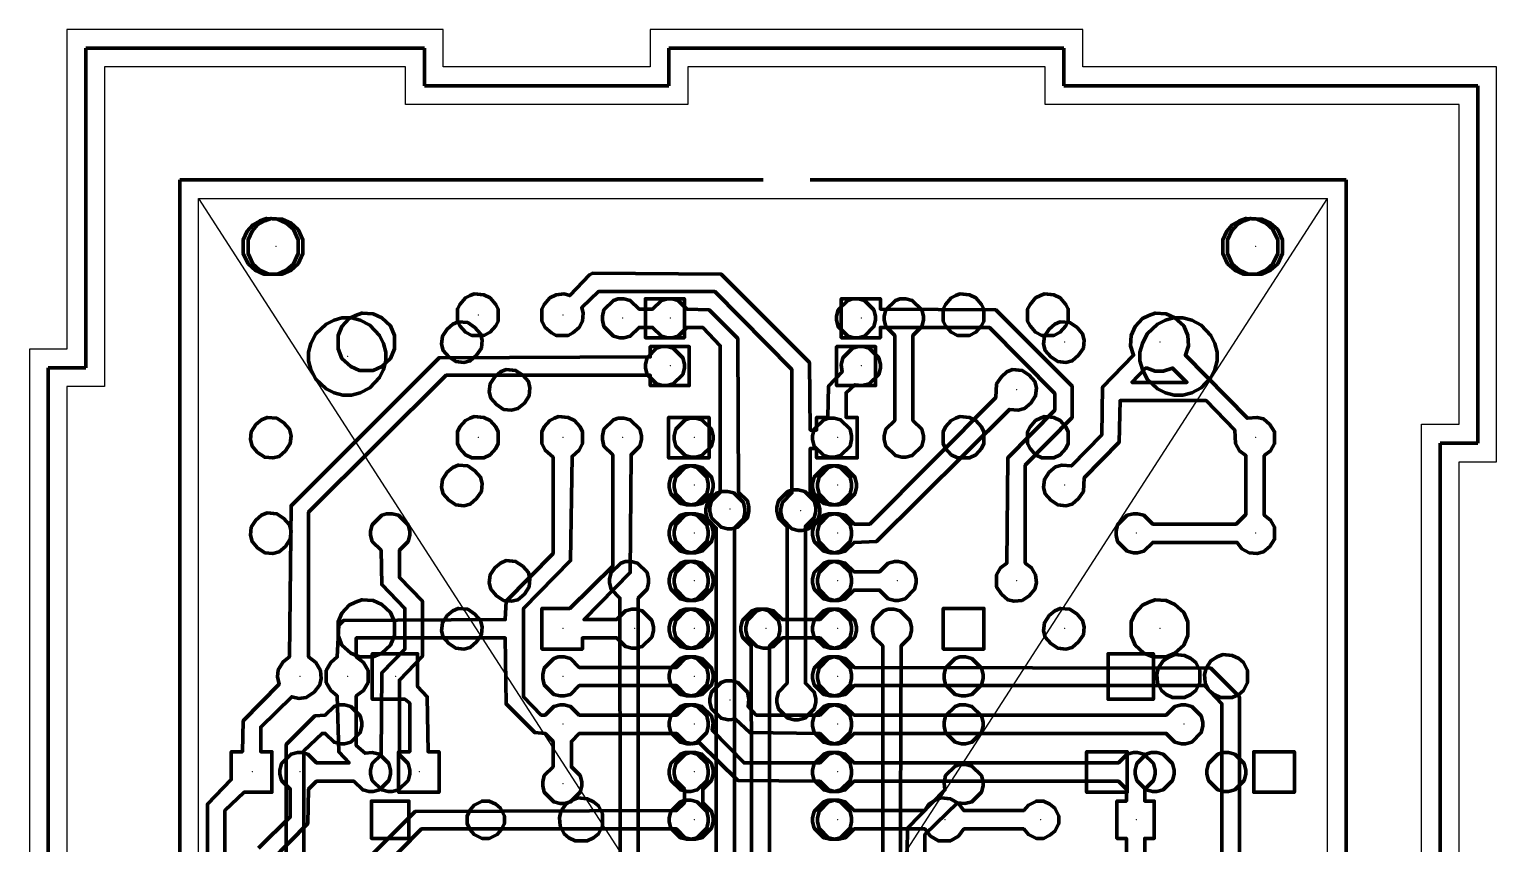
# Model space of a CAD drawing. Header units: millimetres. Extents: x 0 to 78, y 0 to 111.
# Drawn here: x 0 to 78, y 67.7 to 111 of the extents above; entities that cross this region are included whole.
import ezdxf

# ---------------------------------------------------------------- set-up
doc = ezdxf.new("R2010")
doc.units = ezdxf.units.MM
for name, color, linetype, lineweight, true_color in [('Bottom', 1, 'CONTINUOUS', 70, 0xff0000), ('Dijagonale', 7, 'CONTINUOUS', 25, 0x000000), ('Drill', 70, 'CONTINUOUS', 5, 0x7fff00), ('Nutarnja', 6, 'CONTINUOUS', 25, 0xff00ff), ('Okvir', 7, 'CONTINUOUS', 25, 0x000000), ('Rezi', 9, 'CONTINUOUS', 200, 0xc0c0c0), ('Top', 5, 'CONTINUOUS', 70, 0x0000ff), ('Vanjska', 94, 'CONTINUOUS', 25, 0x008000), ('Vozi', 54, 'CONTINUOUS', 200, 0x808000)]:
    doc.layers.add(name, color=color, linetype=linetype, lineweight=lineweight, true_color=true_color)

msp = doc.modelspace()

# ---------------------------------------------------------------- linework, layer by layer
at = {"layer": 'Bottom'}
for points in [[(12.852333, 100.948), (12.852333, 100.948), (12.513667, 100.821), (12.132667, 100.609333), (11.836333, 100.270667), (11.624667, 99.805), (11.624667, 99.085333), (11.878667, 98.535), (12.259667, 98.196333), (12.725333, 97.984667), (13.445, 97.984667), (13.910667, 98.196333), (14.291667, 98.535), (14.545667, 99.085333), (14.545667, 99.805), (14.291667, 100.355333), (13.910667, 100.694), (13.445, 100.905667), (12.852333, 100.948)], [(64.922333, 100.948), (64.922333, 100.948), (64.583667, 100.821), (64.202667, 100.609333), (63.906333, 100.270667), (63.694667, 99.805), (63.694667, 99.085333), (63.948667, 98.535), (64.329667, 98.196333), (64.795333, 97.984667), (65.515, 97.984667), (65.980667, 98.196333), (66.361667, 98.535), (66.615667, 99.085333), (66.615667, 99.805), (66.361667, 100.355333), (65.980667, 100.694), (65.515, 100.905667), (64.922333, 100.948)], [(29.955, 98.027), (29.955, 98.027), (29.785667, 97.942333), (28.727333, 96.841667), (28.431, 96.926333), (28.007667, 96.884), (27.669, 96.714667), (27.372667, 96.376), (27.245667, 96.122), (27.245667, 95.487), (27.415, 95.148333), (27.753667, 94.852), (28.007667, 94.725), (28.642667, 94.725), (28.896667, 94.852), (29.235333, 95.148333), (29.404667, 95.487), (29.447, 95.910333), (29.362333, 96.206667), (30.251333, 97.053333), (36.432, 97.053333), (40.538333, 92.904667), (40.538333, 86.343), (40.030333, 85.835), (39.945667, 85.496333), (39.945667, 85.284667), (40.030333, 84.946), (40.538333, 84.438), (40.877, 84.353333), (41.088667, 84.353333), (41.427333, 84.438), (41.935333, 84.946), (42.02, 85.284667), (42.02, 85.496333), (41.935333, 85.835), (41.512, 86.300667), (41.512, 88.713667), (41.850667, 88.713667), (41.850667, 88.205667), (44.009667, 88.205667), (44.009667, 90.364667), (43.417, 90.364667), (43.417, 91.677), (43.882667, 92.100333), (44.263667, 92.058), (44.644667, 92.142667), (45.152667, 92.650667), (45.237333, 92.989333), (45.237333, 93.201), (45.152667, 93.539667), (44.644667, 94.047667), (44.306, 94.132333), (44.094333, 94.132333), (43.755667, 94.047667), (43.247667, 93.539667), (43.163, 93.158667), (43.205333, 92.777667), (42.485667, 92.015667), (42.443333, 90.364667), (41.850667, 90.364667), (41.850667, 89.687333), (41.512, 89.687333), (41.469667, 93.285667), (36.770667, 97.984667), (29.955, 98.027)], [(23.647333, 96.926333), (23.647333, 96.926333), (23.435667, 96.841667), (23.181667, 96.714667), (22.885333, 96.376), (22.758333, 96.122), (22.758333, 95.487), (22.885333, 95.233), (23.181667, 94.894333), (23.520333, 94.725), (24.155333, 94.725), (24.494, 94.894333), (24.790333, 95.233), (24.917333, 95.487), (24.917333, 96.122), (24.790333, 96.376), (24.494, 96.714667), (24.155333, 96.884), (23.647333, 96.926333)], [(31.309667, 96.672333), (31.309667, 96.672333), (31.055667, 96.587667), (30.547667, 96.079667), (30.463, 95.741), (30.463, 95.529333), (30.547667, 95.190667), (31.055667, 94.682667), (31.394333, 94.598), (31.606, 94.598), (31.944667, 94.682667), (32.410333, 95.148333), (33.13, 95.148333), (33.595667, 94.682667), (33.934333, 94.598), (34.146, 94.598), (34.484667, 94.682667), (34.950333, 95.148333), (35.797, 95.148333), (36.728333, 94.174667), (36.728333, 86.385333), (36.262667, 85.919667), (36.178, 85.581), (36.178, 85.369333), (36.262667, 85.030667), (36.770667, 84.522667), (37.109333, 84.438), (37.321, 84.438), (37.659667, 84.522667), (38.167667, 85.030667), (38.252333, 85.369333), (38.252333, 85.581), (38.167667, 85.919667), (37.702, 86.385333), (37.659667, 94.555667), (36.135667, 96.079667), (34.950333, 96.122), (34.484667, 96.587667), (34.146, 96.672333), (33.934333, 96.672333), (33.595667, 96.587667), (33.13, 96.122), (32.410333, 96.122), (31.944667, 96.587667), (31.606, 96.672333), (31.309667, 96.672333)], [(43.163, 96.672333), (43.163, 96.672333), (43.163, 94.598), (45.237333, 94.598), (45.237333, 95.148333), (51.037, 95.148333), (54.508333, 91.634667), (54.508333, 90.745667), (52.010667, 88.205667), (51.968333, 82.617667), (51.629667, 82.363667), (51.418, 81.982667), (51.418, 81.347667), (51.672, 80.966667), (52.010667, 80.670333), (52.349333, 80.585667), (52.772667, 80.628), (53.153667, 80.882), (53.45, 81.220667), (53.534667, 81.559333), (53.492333, 81.982667), (53.280667, 82.363667), (52.942, 82.617667), (52.942, 87.824667), (55.439667, 90.364667), (55.439667, 92.015667), (51.375667, 96.079667), (45.237333, 96.122), (45.237333, 96.672333), (43.163, 96.672333)], [(16.62, 95.656333), (16.62, 95.656333), (16.196667, 95.529333), (15.773333, 95.317667), (15.223, 94.809667), (14.969, 94.301667), (14.842, 93.836), (14.842, 93.370333), (14.969, 92.904667), (15.223, 92.396667), (15.773333, 91.888667), (16.196667, 91.677), (16.662333, 91.55), (17.128, 91.55), (17.593667, 91.677), (18.101667, 91.931), (18.609667, 92.481333), (18.821333, 92.904667), (18.948333, 93.370333), (18.948333, 93.836), (18.821333, 94.301667), (18.609667, 94.725), (18.101667, 95.275333), (17.593667, 95.529333), (17.128, 95.656333), (16.62, 95.656333)], [(59.842333, 95.910333), (59.842333, 95.910333), (59.503667, 95.783333), (59.165, 95.614), (58.784, 95.190667), (58.572333, 94.725), (58.53, 94.174667), (58.699333, 93.666667), (57.048333, 91.973333), (57.006, 89.433333), (55.397333, 87.782333), (54.889333, 87.824667), (54.550667, 87.74), (54.212, 87.443667), (53.958, 87.062667), (53.915667, 86.639333), (54.000333, 86.300667), (54.296667, 85.962), (54.677667, 85.708), (55.101, 85.665667), (55.439667, 85.750333), (55.778333, 86.046667), (56.032333, 86.427667), (56.074667, 87.147333), (57.937333, 89.052333), (57.979667, 91.253667), (62.551667, 91.253667), (64.075667, 89.687333), (64.118, 88.967667), (64.329667, 88.586667), (64.668333, 88.332667), (64.668333, 85.2), (64.160333, 84.692), (59.715333, 84.692), (59.249667, 85.157667), (58.911, 85.242333), (58.699333, 85.242333), (58.360667, 85.157667), (57.852667, 84.649667), (57.768, 84.311), (57.768, 84.099333), (57.852667, 83.760667), (58.360667, 83.252667), (58.699333, 83.168), (58.911, 83.168), (59.249667, 83.252667), (59.715333, 83.718333), (64.202667, 83.718333), (64.456667, 83.379667), (64.837667, 83.168), (65.261, 83.125667), (65.599667, 83.210333), (65.938333, 83.506667), (66.192333, 83.887667), (66.192333, 84.522667), (65.980667, 84.903667), (65.642, 85.157667), (65.642, 88.332667), (65.980667, 88.586667), (66.192333, 88.967667), (66.192333, 89.602667), (65.938333, 89.983667), (65.599667, 90.28), (65.261, 90.364667), (64.753, 90.322333), (61.451, 93.666667), (61.620333, 94.174667), (61.578, 94.725), (61.366333, 95.233), (60.900667, 95.656333), (60.435, 95.868), (59.842333, 95.910333)], [(54.804667, 95.444667), (54.804667, 95.444667), (54.508333, 95.317667), (54.212, 95.063667), (53.958, 94.682667), (53.915667, 94.259333), (54.000333, 93.920667), (54.296667, 93.582), (54.677667, 93.328), (55.101, 93.285667), (55.439667, 93.370333), (55.778333, 93.666667), (56.032333, 94.047667), (56.074667, 94.471), (55.99, 94.809667), (55.693667, 95.148333), (55.312667, 95.402333), (54.804667, 95.444667)], [(33.003, 94.132333), (33.003, 94.132333), (33.003, 93.582), (21.784667, 93.539667), (13.910667, 85.665667), (13.826, 77.622333), (13.487333, 77.368333), (13.233333, 76.945), (13.191, 76.564), (13.275667, 76.183), (11.370667, 74.235667), (11.328333, 72.584667), (10.735667, 72.584667), (10.735667, 71.103), (9.465667, 69.790667), (9.465667, 63.059667)], [(10.397, 63.398333), (10.397, 69.452), (11.413, 70.425667), (12.894667, 70.425667), (12.894667, 72.584667), (12.302, 72.584667), (12.302, 73.897), (13.953, 75.505667), (14.334, 75.421), (14.715, 75.463333), (15.138333, 75.759667), (15.434667, 76.140667), (15.519333, 76.479333), (15.477, 76.902667), (15.223, 77.326), (14.842, 77.622333), (14.842, 85.327), (22.165667, 92.608333), (33.003, 92.608333), (33.003, 92.058), (35.077333, 92.058), (35.077333, 94.132333), (33.003, 94.132333)], [(52.264667, 92.904667), (52.264667, 92.904667), (51.968333, 92.777667), (51.672, 92.523667), (51.418, 92.142667), (51.375667, 91.423), (44.687, 84.692), (43.840333, 84.692), (43.374667, 85.157667), (43.036, 85.242333), (42.824333, 85.242333), (42.485667, 85.157667), (41.977667, 84.649667), (41.893, 84.311), (41.893, 84.099333), (41.977667, 83.760667), (42.485667, 83.252667), (42.824333, 83.168), (43.036, 83.168), (43.374667, 83.252667), (43.840333, 83.718333), (45.025667, 83.760667), (52.095333, 90.788), (52.561, 90.745667), (52.899667, 90.830333), (53.238333, 91.126667), (53.492333, 91.507667), (53.534667, 91.931), (53.45, 92.269667), (53.153667, 92.608333), (52.772667, 92.862333), (52.264667, 92.904667)], [(59.334333, 92.989333), (59.334333, 92.989333), (58.614667, 92.227333), (61.535667, 92.227333), (60.773667, 92.989333), (60.265667, 92.82), (59.842333, 92.82), (59.419, 92.989333), (59.334333, 92.989333)], [(28.134667, 90.407), (28.134667, 90.407), (27.923, 90.322333), (27.669, 90.195333), (27.372667, 89.856667), (27.245667, 89.602667), (27.245667, 88.967667), (27.415, 88.629), (27.838333, 88.248), (27.838333, 83.125667), (25.340667, 80.585667), (25.298333, 79.612), (16.704667, 79.569667), (16.450667, 79.315667), (16.366, 77.622333), (16.027333, 77.326), (15.773333, 76.902667), (15.773333, 76.267667), (16.027333, 75.844333), (16.366, 75.548), (16.450667, 72.584667), (17.001, 71.992), (15.265333, 71.992), (14.799667, 72.457667), (14.461, 72.542333), (14.249333, 72.542333), (13.910667, 72.457667), (13.402667, 71.949667), (13.318, 71.611), (13.318, 71.399333), (13.402667, 71.060667), (13.868333, 70.595), (13.868333, 69.113333), (12.175, 67.462333)], [(23.647333, 90.407), (23.647333, 90.407), (23.435667, 90.322333), (23.181667, 90.195333), (22.885333, 89.856667), (22.758333, 89.602667), (22.758333, 88.967667), (22.885333, 88.713667), (23.181667, 88.375), (23.520333, 88.205667), (24.155333, 88.205667), (24.494, 88.375), (24.790333, 88.713667), (24.917333, 88.967667), (24.917333, 89.602667), (24.790333, 89.856667), (24.494, 90.195333), (24.155333, 90.364667), (23.647333, 90.407)], [(59.292, 64.88), (59.292, 67.970333), (59.8, 67.970333), (59.8, 69.96), (59.292, 69.96), (59.292, 70.595), (59.757667, 71.060667), (59.842333, 71.399333), (59.842333, 71.611), (59.757667, 71.949667), (59.249667, 72.457667), (58.911, 72.542333), (58.699333, 72.542333), (58.360667, 72.457667), (57.895, 71.992), (43.840333, 71.992), (43.374667, 72.457667), (43.036, 72.542333), (42.824333, 72.542333), (42.485667, 72.457667), (42.02, 71.992), (37.998333, 71.992), (36.305, 73.727667), (36.347333, 74.108667), (36.262667, 74.489667), (35.754667, 74.997667), (35.416, 75.082333), (35.204333, 75.082333), (34.865667, 74.997667), (34.4, 74.532), (29.235333, 74.532), (28.769667, 74.997667), (28.431, 75.082333), (28.219333, 75.082333), (27.880667, 74.997667), (27.415, 74.532), (27.203333, 74.532), (26.272, 75.505667), (26.272, 80.204667), (28.769667, 82.744667), (28.854333, 88.290333), (29.235333, 88.629), (29.404667, 88.967667), (29.404667, 89.602667), (29.277667, 89.856667), (28.981333, 90.195333), (28.642667, 90.364667), (28.134667, 90.407)], [(31.309667, 90.322333), (31.309667, 90.322333), (31.055667, 90.237667), (30.547667, 89.729667), (30.463, 89.391), (30.463, 89.179333), (30.547667, 88.840667), (31.013333, 88.375), (31.013333, 82.448333), (28.727333, 80.204667), (27.245667, 80.204667), (27.245667, 78.045667), (29.404667, 78.045667), (29.404667, 78.638333), (31.225, 78.638333), (31.690667, 78.172667), (32.029333, 78.088), (32.241, 78.088), (32.579667, 78.172667), (33.087667, 78.680667), (33.172333, 79.019333), (33.172333, 79.231), (33.087667, 79.569667), (32.579667, 80.077667), (32.241, 80.162333), (32.029333, 80.162333), (31.690667, 80.077667), (31.225, 79.612), (29.489333, 79.612), (31.944667, 82.109667), (31.987, 88.375), (32.452667, 88.840667), (32.537333, 89.179333), (32.537333, 89.391), (32.452667, 89.729667), (31.944667, 90.237667), (31.606, 90.322333), (31.309667, 90.322333)], [(35.119667, 90.322333), (35.119667, 90.322333), (34.865667, 90.237667), (34.357667, 89.729667), (34.273, 89.391), (34.273, 89.179333), (34.357667, 88.840667), (34.865667, 88.332667), (35.204333, 88.248), (35.416, 88.248), (35.754667, 88.332667), (36.262667, 88.840667), (36.347333, 89.179333), (36.347333, 89.391), (36.262667, 89.729667), (35.754667, 90.237667), (35.416, 90.322333), (35.119667, 90.322333)], [(35.119667, 87.782333), (35.119667, 87.782333), (34.865667, 87.697667), (34.357667, 87.189667), (34.273, 86.851), (34.273, 86.639333), (34.357667, 86.300667), (34.865667, 85.792667), (35.204333, 85.708), (35.416, 85.708), (35.754667, 85.792667), (36.262667, 86.300667), (36.347333, 86.639333), (36.347333, 86.851), (36.262667, 87.189667), (35.754667, 87.697667), (35.416, 87.782333), (35.119667, 87.782333)], [(42.739667, 87.782333), (42.739667, 87.782333), (42.485667, 87.697667), (41.977667, 87.189667), (41.893, 86.851), (41.893, 86.639333), (41.977667, 86.300667), (42.485667, 85.792667), (42.824333, 85.708), (43.036, 85.708), (43.374667, 85.792667), (43.882667, 86.300667), (43.967333, 86.639333), (43.967333, 86.851), (43.882667, 87.189667), (43.374667, 87.697667), (43.036, 87.782333), (42.739667, 87.782333)], [(35.119667, 85.242333), (35.119667, 85.242333), (34.865667, 85.157667), (34.357667, 84.649667), (34.273, 84.311), (34.273, 84.099333), (34.357667, 83.760667), (34.865667, 83.252667), (35.204333, 83.168), (35.416, 83.168), (35.754667, 83.252667), (36.262667, 83.760667), (36.347333, 84.099333), (36.347333, 84.311), (36.262667, 84.649667), (35.754667, 85.157667), (35.416, 85.242333), (35.119667, 85.242333)], [(35.119667, 82.702333), (35.119667, 82.702333), (34.865667, 82.617667), (34.357667, 82.109667), (34.273, 81.771), (34.273, 81.559333), (34.357667, 81.220667), (34.865667, 80.712667), (35.204333, 80.628), (35.416, 80.628), (35.754667, 80.712667), (36.262667, 81.220667), (36.347333, 81.559333), (36.347333, 81.771), (36.262667, 82.109667), (35.754667, 82.617667), (35.416, 82.702333), (35.119667, 82.702333)], [(42.739667, 82.702333), (42.739667, 82.702333), (42.485667, 82.617667), (41.977667, 82.109667), (41.893, 81.771), (41.893, 81.559333), (41.977667, 81.220667), (42.485667, 80.712667), (42.824333, 80.628), (43.036, 80.628), (43.374667, 80.712667), (43.840333, 81.178333), (45.195, 81.178333), (45.660667, 80.712667), (45.999333, 80.628), (46.211, 80.628), (46.549667, 80.712667), (47.057667, 81.220667), (47.142333, 81.559333), (47.142333, 81.771), (47.057667, 82.109667), (46.549667, 82.617667), (46.211, 82.702333), (45.999333, 82.702333), (45.660667, 82.617667), (45.195, 82.152), (43.840333, 82.152), (43.374667, 82.617667), (43.036, 82.702333), (42.739667, 82.702333)], [(59.842333, 80.670333), (59.842333, 80.670333), (59.503667, 80.543333), (59.165, 80.374), (58.784, 79.950667), (58.572333, 79.485), (58.572333, 78.765333), (58.784, 78.257333), (59.249667, 77.834), (59.715333, 77.622333), (60.435, 77.622333), (60.900667, 77.834), (61.366333, 78.257333), (61.578, 78.765333), (61.578, 79.485), (61.366333, 79.993), (60.900667, 80.416333), (60.435, 80.628), (59.842333, 80.670333)], [(35.119667, 80.162333), (35.119667, 80.162333), (34.865667, 80.077667), (34.357667, 79.569667), (34.273, 79.231), (34.273, 79.019333), (34.357667, 78.680667), (34.865667, 78.172667), (35.204333, 78.088), (35.416, 78.088), (35.754667, 78.172667), (36.262667, 78.680667), (36.347333, 79.019333), (36.347333, 79.231), (36.262667, 79.569667), (35.754667, 80.077667), (35.416, 80.162333), (35.119667, 80.162333)], [(38.929667, 80.162333), (38.929667, 80.162333), (38.675667, 80.077667), (38.167667, 79.569667), (38.083, 79.231), (38.083, 79.019333), (38.167667, 78.680667), (38.675667, 78.172667), (39.014333, 78.088), (39.226, 78.088), (39.564667, 78.172667), (40.030333, 78.638333), (42.02, 78.638333), (42.485667, 78.172667), (42.824333, 78.088), (43.036, 78.088), (43.374667, 78.172667), (43.882667, 78.680667), (43.967333, 79.019333), (43.967333, 79.231), (43.882667, 79.569667), (43.374667, 80.077667), (43.036, 80.162333), (42.824333, 80.162333), (42.485667, 80.077667), (42.02, 79.612), (40.030333, 79.612), (39.564667, 80.077667), (39.226, 80.162333), (38.929667, 80.162333)], [(54.804667, 80.204667), (54.804667, 80.204667), (54.508333, 80.077667), (54.212, 79.823667), (53.958, 79.442667), (53.915667, 79.019333), (54.000333, 78.680667), (54.296667, 78.342), (54.677667, 78.088), (55.101, 78.045667), (55.439667, 78.130333), (55.778333, 78.426667), (56.032333, 78.807667), (56.074667, 79.231), (55.99, 79.569667), (55.693667, 79.908333), (55.312667, 80.162333), (54.804667, 80.204667)], [(12.852333, 66.785), (14.799667, 68.774667), (14.842, 70.595), (15.265333, 71.018333), (17.255, 71.018333), (17.720667, 70.552667), (18.059333, 70.468), (18.271, 70.468), (18.609667, 70.552667), (19.117667, 71.060667), (19.202333, 71.399333), (19.202333, 71.611), (19.117667, 71.949667), (18.609667, 72.457667), (18.228667, 72.542333), (17.847667, 72.5), (17.382, 72.923333), (17.382, 75.548), (17.763, 75.844333), (18.017, 76.267667), (18.017, 76.902667), (17.763, 77.326), (17.382, 77.622333), (17.382, 78.638333), (25.298333, 78.638333), (25.340667, 75.124667), (26.864667, 73.600667), (27.415, 73.558333), (27.838333, 73.135), (27.838333, 71.780333), (27.372667, 71.314667), (27.288, 70.976), (27.288, 70.764333), (27.372667, 70.425667), (27.880667, 69.917667), (28.219333, 69.833), (28.431, 69.833), (28.769667, 69.917667), (29.277667, 70.425667), (29.362333, 70.764333), (29.362333, 70.976), (29.277667, 71.314667), (28.812, 71.780333), (28.812, 73.135), (29.235333, 73.558333), (34.4, 73.558333), (34.865667, 73.092667), (35.246667, 73.008), (35.627667, 73.050333), (37.659667, 71.060667), (42.02, 71.018333), (42.485667, 70.552667), (42.824333, 70.468), (43.036, 70.468), (43.374667, 70.552667), (43.840333, 71.018333), (57.895, 71.018333), (58.318333, 70.595), (58.318333, 69.96), (57.810333, 69.96), (57.810333, 67.970333), (58.318333, 67.970333), (58.318333, 64.88)], [(18.228667, 77.791667), (18.228667, 77.791667), (18.228667, 75.378667), (19.964333, 75.378667), (20.218333, 75.167), (20.218333, 72.584667), (19.625667, 72.584667), (19.625667, 70.425667), (21.784667, 70.425667), (21.784667, 72.584667), (21.192, 72.584667), (21.149667, 75.505667), (20.641667, 76.056), (20.641667, 77.791667), (18.228667, 77.791667)], [(28.134667, 77.622333), (28.134667, 77.622333), (27.880667, 77.537667), (27.372667, 77.029667), (27.288, 76.691), (27.288, 76.479333), (27.372667, 76.140667), (27.880667, 75.632667), (28.219333, 75.548), (28.431, 75.548), (28.769667, 75.632667), (29.235333, 76.098333), (34.4, 76.098333), (34.865667, 75.632667), (35.204333, 75.548), (35.416, 75.548), (35.754667, 75.632667), (36.262667, 76.140667), (36.347333, 76.479333), (36.347333, 76.691), (36.262667, 77.029667), (35.754667, 77.537667), (35.416, 77.622333), (35.204333, 77.622333), (34.865667, 77.537667), (34.4, 77.072), (29.235333, 77.072), (28.769667, 77.537667), (28.431, 77.622333), (28.134667, 77.622333)], [(42.739667, 77.622333), (42.739667, 77.622333), (42.485667, 77.537667), (41.977667, 77.029667), (41.893, 76.691), (41.893, 76.479333), (41.977667, 76.140667), (42.485667, 75.632667), (42.824333, 75.548), (43.036, 75.548), (43.374667, 75.632667), (43.840333, 76.098333), (62.467, 76.098333), (63.398333, 75.124667), (63.398333, 53.873333)], [(64.329667, 53.534667), (64.329667, 75.505667), (62.805667, 77.029667), (43.840333, 77.072), (43.374667, 77.537667), (43.036, 77.622333), (42.739667, 77.622333)], [(37.024667, 76.352333), (37.024667, 76.352333), (36.770667, 76.267667), (36.262667, 75.759667), (36.178, 75.421), (36.178, 75.209333), (36.262667, 74.870667), (36.770667, 74.362667), (37.151667, 74.278), (37.532667, 74.320333), (38.294667, 73.600667), (42.02, 73.558333), (42.485667, 73.092667), (42.824333, 73.008), (43.036, 73.008), (43.374667, 73.092667), (43.840333, 73.558333), (60.435, 73.558333), (60.900667, 73.092667), (61.239333, 73.008), (61.451, 73.008), (61.789667, 73.092667), (62.297667, 73.600667), (62.382333, 73.939333), (62.382333, 74.151), (62.297667, 74.489667), (61.789667, 74.997667), (61.451, 75.082333), (61.239333, 75.082333), (60.900667, 74.997667), (60.435, 74.532), (43.840333, 74.532), (43.374667, 74.997667), (43.036, 75.082333), (42.824333, 75.082333), (42.485667, 74.997667), (42.02, 74.532), (38.633333, 74.532), (38.21, 74.997667), (38.252333, 75.378667), (38.167667, 75.759667), (37.659667, 76.267667), (37.321, 76.352333), (37.024667, 76.352333)], [(35.119667, 72.542333), (35.119667, 72.542333), (34.865667, 72.457667), (34.357667, 71.949667), (34.273, 71.611), (34.273, 71.399333), (34.357667, 71.060667), (34.823333, 70.595), (34.823333, 69.875333), (34.4, 69.452), (20.514667, 69.409667), (16.450667, 65.345667)], [(17.382, 64.964667), (20.853333, 68.478333), (34.4, 68.478333), (34.865667, 68.012667), (35.204333, 67.928), (35.416, 67.928), (35.754667, 68.012667), (36.262667, 68.520667), (36.347333, 68.859333), (36.347333, 69.071), (36.262667, 69.409667), (35.797, 69.875333), (35.797, 70.595), (36.262667, 71.060667), (36.347333, 71.399333), (36.347333, 71.611), (36.262667, 71.949667), (35.754667, 72.457667), (35.416, 72.542333), (35.119667, 72.542333)], [(48.454667, 70.129333), (48.454667, 70.129333), (48.158333, 70.002333), (47.819667, 69.790667), (47.608, 69.452), (43.840333, 69.452), (43.374667, 69.917667), (43.036, 70.002333), (42.824333, 70.002333), (42.485667, 69.917667), (41.977667, 69.409667), (41.893, 69.071), (41.893, 68.859333), (41.977667, 68.520667), (42.485667, 68.012667), (42.824333, 67.928), (43.036, 67.928), (43.374667, 68.012667), (43.840333, 68.478333), (47.608, 68.478333), (47.904333, 68.097333), (48.327667, 67.843333), (48.962667, 67.843333), (49.386, 68.097333), (49.682333, 68.478333), (52.857333, 68.478333), (53.111333, 68.182), (53.534667, 67.970333), (53.915667, 67.970333), (54.254333, 68.139667), (54.508333, 68.351333), (54.72, 68.774667), (54.72, 69.155667), (54.508333, 69.579), (54.254333, 69.790667), (53.915667, 69.96), (53.534667, 69.96), (53.111333, 69.748333), (52.857333, 69.452), (49.682333, 69.452), (49.386, 69.833), (48.962667, 70.087), (48.454667, 70.129333)]]:
    msp.add_lwpolyline(points, dxfattribs=at)
at = {"layer": 'Dijagonale'}
for p, q in [((9, 9), (69, 102)), ((9, 102), (69, 9))]:
    msp.add_line(p, q, dxfattribs=at)
at = {"layer": 'Drill'}
for p in [(13.11988, 99.46), (65.18988, 99.46), (23.86408, 95.8024), (28.35988, 95.8024), (31.53488, 95.65), (34.07488, 95.65), (44.23488, 95.65), (16.92988, 93.618), (55.02988, 94.38), (60.10988, 94.38), (34.07488, 93.11), (44.23488, 93.11), (52.48988, 91.84), (23.86408, 89.3), (28.35988, 89.3), (31.53488, 89.3), (35.34488, 89.3), (42.96488, 89.3), (65.18988, 89.3), (35.34488, 86.76), (42.96488, 86.76), (55.02988, 86.76), (37.24988, 85.49), (41.009842, 85.40999), (35.34488, 84.22), (42.96488, 84.22), (58.83988, 84.22), (65.18988, 84.22), (35.34488, 81.68), (42.96488, 81.68), (46.13988, 81.68), (52.48988, 81.68), (28.35988, 79.14), (32.16988, 79.14), (35.34488, 79.14), (39.15488, 79.14), (42.96488, 79.14), (55.02988, 79.14), (60.10988, 79.14), (14.38988, 76.6), (16.92988, 76.6), (19.46988, 76.6), (28.35988, 76.6), (35.34488, 76.6), (42.96488, 76.6), (37.24988, 75.33), (28.35988, 74.06), (35.34488, 74.06), (42.96488, 74.06), (61.37988, 74.06), (11.84988, 71.52), (14.38988, 71.52), (18.19988, 71.52), (20.73988, 71.52), (35.34488, 71.52), (42.96488, 71.52), (58.83988, 71.52), (28.35988, 70.885), (35.34488, 68.98), (42.96488, 68.98), (48.67988, 68.98), (53.75988, 68.98), (58.83988, 68.98)]:
    msp.add_point(p, dxfattribs=at)
at = {"layer": 'Nutarnja'}
for p, q in [((20, 109), (4, 109)), ((4, 109), (4, 92)), ((20, 107), (20, 109)), ((54, 109), (35, 109)), ((35, 109), (35, 107)), ((54, 107), (54, 109)), ((35, 107), (20, 107)), ((76, 107), (54, 107)), ((76, 90), (76, 107)), ((4, 92), (2, 92)), ((2, 92), (2, 53)), ((74, 55), (74, 90)), ((74, 90), (76, 90))]:
    msp.add_line(p, q, dxfattribs=at)
at = {"layer": 'Okvir'}
for p, q in [((9, 9), (9, 102)), ((9, 102), (69, 102)), ((69, 9), (69, 102))]:
    msp.add_line(p, q, dxfattribs=at)
at = {"layer": 'Rezi'}
for p, q in [((39, 103), (8, 103)), ((8, 103), (8, 8)), ((41.5, 103), (70, 103)), ((70, 8), (70, 103))]:
    msp.add_line(p, q, dxfattribs=at)
at = {"layer": 'Top'}
for points in [[(12.598333, 100.948), (12.598333, 100.948), (12.259667, 100.821), (11.878667, 100.609333), (11.582333, 100.270667), (11.370667, 99.805), (11.370667, 99.085333), (11.624667, 98.535), (12.005667, 98.196333), (12.471333, 97.984667), (13.191, 97.984667), (13.656667, 98.196333), (14.037667, 98.535), (14.291667, 99.085333), (14.291667, 99.805), (14.037667, 100.355333), (13.656667, 100.694), (13.191, 100.905667), (12.598333, 100.948)], [(64.668333, 100.948), (64.668333, 100.948), (64.329667, 100.821), (63.948667, 100.609333), (63.652333, 100.270667), (63.440667, 99.805), (63.440667, 99.085333), (63.694667, 98.535), (64.075667, 98.196333), (64.541333, 97.984667), (65.261, 97.984667), (65.726667, 98.196333), (66.107667, 98.535), (66.361667, 99.085333), (66.361667, 99.805), (66.107667, 100.355333), (65.726667, 100.694), (65.261, 100.905667), (64.668333, 100.948)], [(49.470667, 96.926333), (49.470667, 96.926333), (49.259, 96.841667), (49.005, 96.714667), (48.708667, 96.376), (48.581667, 96.122), (48.581667, 95.487), (48.708667, 95.233), (49.005, 94.894333), (49.343667, 94.725), (49.978667, 94.725), (50.317333, 94.894333), (50.613667, 95.233), (50.740667, 95.487), (50.740667, 96.122), (50.613667, 96.376), (50.317333, 96.714667), (49.978667, 96.884), (49.470667, 96.926333)], [(53.958, 96.926333), (53.958, 96.926333), (53.746333, 96.841667), (53.492333, 96.714667), (53.196, 96.376), (53.069, 96.122), (53.069, 95.487), (53.196, 95.233), (53.492333, 94.894333), (53.831, 94.725), (54.466, 94.725), (54.804667, 94.894333), (55.101, 95.233), (55.228, 95.487), (55.228, 96.122), (55.101, 96.376), (54.804667, 96.714667), (54.466, 96.884), (53.958, 96.926333)], [(32.749, 96.672333), (32.749, 96.672333), (32.749, 94.598), (34.823333, 94.598), (34.823333, 96.672333), (32.749, 96.672333)], [(43.755667, 96.672333), (43.755667, 96.672333), (43.501667, 96.587667), (42.993667, 96.079667), (42.909, 95.741), (42.909, 95.529333), (42.993667, 95.190667), (43.501667, 94.682667), (43.840333, 94.598), (44.052, 94.598), (44.390667, 94.682667), (44.898667, 95.190667), (44.983333, 95.529333), (44.983333, 95.741), (44.898667, 96.079667), (44.390667, 96.587667), (44.052, 96.672333), (43.755667, 96.672333)], [(46.295667, 96.672333), (46.295667, 96.672333), (46.041667, 96.587667), (45.533667, 96.079667), (45.449, 95.741), (45.449, 95.529333), (45.533667, 95.190667), (45.999333, 94.725), (45.999333, 90.195333), (45.533667, 89.729667), (45.449, 89.391), (45.449, 89.179333), (45.533667, 88.840667), (46.041667, 88.332667), (46.380333, 88.248), (46.592, 88.248), (46.930667, 88.332667), (47.438667, 88.840667), (47.523333, 89.179333), (47.523333, 89.391), (47.438667, 89.729667), (46.973, 90.195333), (46.973, 94.725), (47.438667, 95.190667), (47.523333, 95.529333), (47.523333, 95.741), (47.438667, 96.079667), (46.930667, 96.587667), (46.592, 96.672333), (46.295667, 96.672333)], [(17.678333, 95.910333), (17.678333, 95.910333), (17.339667, 95.783333), (17.001, 95.614), (16.62, 95.190667), (16.408333, 94.725), (16.408333, 94.005333), (16.62, 93.497333), (17.085667, 93.074), (17.551333, 92.862333), (18.271, 92.862333), (18.736667, 93.074), (19.202333, 93.497333), (19.414, 94.005333), (19.414, 94.725), (19.202333, 95.233), (18.736667, 95.656333), (18.271, 95.868), (17.678333, 95.910333)], [(22.800667, 95.444667), (22.800667, 95.444667), (22.504333, 95.317667), (22.208, 95.063667), (21.954, 94.682667), (21.911667, 94.259333), (21.996333, 93.920667), (22.292667, 93.582), (22.673667, 93.328), (23.097, 93.285667), (23.435667, 93.370333), (23.774333, 93.666667), (24.028333, 94.047667), (24.070667, 94.471), (23.986, 94.809667), (23.689667, 95.148333), (23.308667, 95.402333), (22.800667, 95.444667)], [(60.816, 95.656333), (60.816, 95.656333), (60.392667, 95.529333), (59.969333, 95.317667), (59.419, 94.809667), (59.165, 94.301667), (59.038, 93.836), (59.038, 93.370333), (59.165, 92.904667), (59.419, 92.396667), (59.969333, 91.888667), (60.392667, 91.677), (60.858333, 91.55), (61.324, 91.55), (61.789667, 91.677), (62.297667, 91.931), (62.805667, 92.481333), (63.017333, 92.904667), (63.144333, 93.370333), (63.144333, 93.836), (63.017333, 94.301667), (62.805667, 94.725), (62.297667, 95.275333), (61.789667, 95.529333), (61.324, 95.656333), (60.816, 95.656333)], [(33.595667, 94.132333), (33.595667, 94.132333), (33.341667, 94.047667), (32.833667, 93.539667), (32.749, 93.201), (32.749, 92.989333), (32.833667, 92.650667), (33.341667, 92.142667), (33.680333, 92.058), (33.892, 92.058), (34.230667, 92.142667), (34.738667, 92.650667), (34.823333, 92.989333), (34.823333, 93.201), (34.738667, 93.539667), (34.230667, 94.047667), (33.892, 94.132333), (33.595667, 94.132333)], [(42.909, 94.132333), (42.909, 94.132333), (42.909, 92.058), (44.983333, 92.058), (44.983333, 94.132333), (42.909, 94.132333)], [(25.340667, 92.904667), (25.340667, 92.904667), (25.044333, 92.777667), (24.748, 92.523667), (24.494, 92.142667), (24.451667, 91.719333), (24.536333, 91.380667), (24.832667, 91.042), (25.213667, 90.788), (25.637, 90.745667), (25.975667, 90.830333), (26.314333, 91.126667), (26.568333, 91.507667), (26.610667, 91.931), (26.526, 92.269667), (26.229667, 92.608333), (25.848667, 92.862333), (25.340667, 92.904667)], [(12.640667, 90.364667), (12.640667, 90.364667), (12.344333, 90.237667), (12.048, 89.983667), (11.794, 89.602667), (11.751667, 89.179333), (11.836333, 88.840667), (12.132667, 88.502), (12.513667, 88.248), (12.937, 88.205667), (13.275667, 88.290333), (13.614333, 88.586667), (13.868333, 88.967667), (13.910667, 89.391), (13.826, 89.729667), (13.529667, 90.068333), (13.148667, 90.322333), (12.640667, 90.364667)], [(33.976667, 90.364667), (33.976667, 90.364667), (33.976667, 88.205667), (36.135667, 88.205667), (36.135667, 90.364667), (33.976667, 90.364667)], [(42.485667, 90.322333), (42.485667, 90.322333), (42.231667, 90.237667), (41.723667, 89.729667), (41.639, 89.391), (41.639, 89.179333), (41.723667, 88.840667), (42.231667, 88.332667), (42.570333, 88.248), (42.782, 88.248), (43.120667, 88.332667), (43.628667, 88.840667), (43.713333, 89.179333), (43.713333, 89.391), (43.628667, 89.729667), (43.120667, 90.237667), (42.782, 90.322333), (42.485667, 90.322333)], [(49.470667, 90.407), (49.470667, 90.407), (49.259, 90.322333), (49.005, 90.195333), (48.708667, 89.856667), (48.581667, 89.602667), (48.581667, 88.967667), (48.708667, 88.713667), (49.005, 88.375), (49.343667, 88.205667), (49.978667, 88.205667), (50.317333, 88.375), (50.613667, 88.713667), (50.740667, 88.967667), (50.740667, 89.602667), (50.613667, 89.856667), (50.317333, 90.195333), (49.978667, 90.364667), (49.470667, 90.407)], [(53.958, 90.407), (53.958, 90.407), (53.746333, 90.322333), (53.492333, 90.195333), (53.196, 89.856667), (53.069, 89.602667), (53.069, 88.967667), (53.196, 88.713667), (53.492333, 88.375), (53.831, 88.205667), (54.466, 88.205667), (54.804667, 88.375), (55.101, 88.713667), (55.228, 88.967667), (55.228, 89.602667), (55.101, 89.856667), (54.804667, 90.195333), (54.466, 90.364667), (53.958, 90.407)], [(22.800667, 87.824667), (22.800667, 87.824667), (22.504333, 87.697667), (22.208, 87.443667), (21.954, 87.062667), (21.911667, 86.639333), (21.996333, 86.300667), (22.292667, 85.962), (22.673667, 85.708), (23.097, 85.665667), (23.435667, 85.750333), (23.774333, 86.046667), (24.028333, 86.427667), (24.070667, 86.851), (23.986, 87.189667), (23.689667, 87.528333), (23.308667, 87.782333), (22.800667, 87.824667)], [(34.865667, 87.782333), (34.865667, 87.782333), (34.611667, 87.697667), (34.103667, 87.189667), (34.019, 86.851), (34.019, 86.639333), (34.103667, 86.300667), (34.611667, 85.792667), (34.950333, 85.708), (35.162, 85.708), (35.500667, 85.792667), (36.008667, 86.300667), (36.093333, 86.639333), (36.093333, 86.851), (36.008667, 87.189667), (35.500667, 87.697667), (35.162, 87.782333), (34.865667, 87.782333)], [(42.485667, 87.782333), (42.485667, 87.782333), (42.231667, 87.697667), (41.723667, 87.189667), (41.639, 86.851), (41.639, 86.639333), (41.723667, 86.300667), (42.231667, 85.792667), (42.570333, 85.708), (42.782, 85.708), (43.120667, 85.792667), (43.628667, 86.300667), (43.713333, 86.639333), (43.713333, 86.851), (43.628667, 87.189667), (43.120667, 87.697667), (42.782, 87.782333), (42.485667, 87.782333)], [(36.813, 86.427667), (36.813, 86.427667), (36.559, 86.343), (36.051, 85.835), (35.966333, 85.496333), (35.966333, 85.284667), (36.051, 84.946), (36.516667, 84.480333), (36.516667, 58.360667)], [(37.490333, 58.360667), (37.490333, 84.480333), (37.956, 84.946), (38.040667, 85.284667), (38.040667, 85.496333), (37.956, 85.835), (37.448, 86.343), (37.109333, 86.427667), (36.813, 86.427667)], [(40.580667, 86.512333), (40.580667, 86.512333), (40.326667, 86.427667), (39.818667, 85.919667), (39.734, 85.581), (39.734, 85.369333), (39.818667, 85.030667), (40.284333, 84.565), (40.284333, 76.225333), (39.818667, 75.759667), (39.734, 75.421), (39.734, 75.209333), (39.818667, 74.870667), (40.326667, 74.362667), (40.665333, 74.278), (40.877, 74.278), (41.215667, 74.362667), (41.723667, 74.870667), (41.808333, 75.209333), (41.808333, 75.421), (41.723667, 75.759667), (41.258, 76.225333), (41.258, 84.565), (41.723667, 85.030667), (41.808333, 85.369333), (41.808333, 85.581), (41.723667, 85.919667), (41.215667, 86.427667), (40.877, 86.512333), (40.580667, 86.512333)], [(12.640667, 85.284667), (12.640667, 85.284667), (12.344333, 85.157667), (12.048, 84.903667), (11.794, 84.522667), (11.751667, 84.099333), (11.836333, 83.760667), (12.132667, 83.422), (12.513667, 83.168), (12.937, 83.125667), (13.275667, 83.210333), (13.614333, 83.506667), (13.868333, 83.887667), (13.910667, 84.311), (13.826, 84.649667), (13.529667, 84.988333), (13.148667, 85.242333), (12.640667, 85.284667)], [(18.990667, 85.242333), (18.990667, 85.242333), (18.736667, 85.157667), (18.228667, 84.649667), (18.144, 84.311), (18.144, 84.099333), (18.228667, 83.760667), (18.694333, 83.295), (18.736667, 81.474667), (19.964333, 80.204667), (19.964333, 78.045667), (18.736667, 76.775667), (18.694333, 72.415333), (18.228667, 71.949667), (18.144, 71.611), (18.144, 71.399333), (18.228667, 71.060667), (18.736667, 70.552667), (19.075333, 70.468), (19.287, 70.468), (19.625667, 70.552667), (20.133667, 71.060667), (20.218333, 71.399333), (20.218333, 71.611), (20.133667, 71.949667), (19.668, 72.415333), (19.668, 76.394667), (20.895667, 77.664667), (20.895667, 80.585667), (19.668, 81.855667), (19.668, 83.295), (20.133667, 83.760667), (20.218333, 84.099333), (20.218333, 84.311), (20.133667, 84.649667), (19.625667, 85.157667), (19.287, 85.242333), (18.990667, 85.242333)], [(34.865667, 85.242333), (34.865667, 85.242333), (34.611667, 85.157667), (34.103667, 84.649667), (34.019, 84.311), (34.019, 84.099333), (34.103667, 83.760667), (34.611667, 83.252667), (34.950333, 83.168), (35.162, 83.168), (35.500667, 83.252667), (36.008667, 83.760667), (36.093333, 84.099333), (36.093333, 84.311), (36.008667, 84.649667), (35.500667, 85.157667), (35.162, 85.242333), (34.865667, 85.242333)], [(42.485667, 85.242333), (42.485667, 85.242333), (42.231667, 85.157667), (41.723667, 84.649667), (41.639, 84.311), (41.639, 84.099333), (41.723667, 83.760667), (42.231667, 83.252667), (42.570333, 83.168), (42.782, 83.168), (43.120667, 83.252667), (43.628667, 83.760667), (43.713333, 84.099333), (43.713333, 84.311), (43.628667, 84.649667), (43.120667, 85.157667), (42.782, 85.242333), (42.485667, 85.242333)], [(25.340667, 82.744667), (25.340667, 82.744667), (25.044333, 82.617667), (24.748, 82.363667), (24.494, 81.982667), (24.451667, 81.559333), (24.536333, 81.220667), (24.832667, 80.882), (25.213667, 80.628), (25.637, 80.585667), (25.975667, 80.670333), (26.314333, 80.966667), (26.568333, 81.347667), (26.610667, 81.771), (26.526, 82.109667), (26.229667, 82.448333), (25.848667, 82.702333), (25.340667, 82.744667)], [(31.690667, 82.702333), (31.690667, 82.702333), (31.436667, 82.617667), (30.928667, 82.109667), (30.844, 81.771), (30.844, 81.559333), (30.928667, 81.220667), (31.394333, 80.755), (31.436667, 44.644667)], [(32.368, 44.983333), (32.368, 80.755), (32.833667, 81.220667), (32.918333, 81.559333), (32.918333, 81.771), (32.833667, 82.109667), (32.325667, 82.617667), (31.987, 82.702333), (31.690667, 82.702333)], [(34.865667, 82.702333), (34.865667, 82.702333), (34.611667, 82.617667), (34.103667, 82.109667), (34.019, 81.771), (34.019, 81.559333), (34.103667, 81.220667), (34.611667, 80.712667), (34.950333, 80.628), (35.162, 80.628), (35.500667, 80.712667), (36.008667, 81.220667), (36.093333, 81.559333), (36.093333, 81.771), (36.008667, 82.109667), (35.500667, 82.617667), (35.162, 82.702333), (34.865667, 82.702333)], [(42.485667, 82.702333), (42.485667, 82.702333), (42.231667, 82.617667), (41.723667, 82.109667), (41.639, 81.771), (41.639, 81.559333), (41.723667, 81.220667), (42.231667, 80.712667), (42.570333, 80.628), (42.782, 80.628), (43.120667, 80.712667), (43.628667, 81.220667), (43.713333, 81.559333), (43.713333, 81.771), (43.628667, 82.109667), (43.120667, 82.617667), (42.782, 82.702333), (42.485667, 82.702333)], [(17.678333, 80.670333), (17.678333, 80.670333), (17.339667, 80.543333), (17.001, 80.374), (16.62, 79.950667), (16.408333, 79.485), (16.408333, 78.765333), (16.62, 78.257333), (17.085667, 77.834), (17.551333, 77.622333), (18.271, 77.622333), (18.736667, 77.834), (19.202333, 78.257333), (19.414, 78.765333), (19.414, 79.485), (19.202333, 79.993), (18.736667, 80.416333), (18.271, 80.628), (17.678333, 80.670333)], [(22.800667, 80.204667), (22.800667, 80.204667), (22.504333, 80.077667), (22.208, 79.823667), (21.954, 79.442667), (21.911667, 79.019333), (21.996333, 78.680667), (22.292667, 78.342), (22.673667, 78.088), (23.097, 78.045667), (23.435667, 78.130333), (23.774333, 78.426667), (24.028333, 78.807667), (24.070667, 79.231), (23.986, 79.569667), (23.689667, 79.908333), (23.308667, 80.162333), (22.800667, 80.204667)], [(34.865667, 80.162333), (34.865667, 80.162333), (34.611667, 80.077667), (34.103667, 79.569667), (34.019, 79.231), (34.019, 79.019333), (34.103667, 78.680667), (34.611667, 78.172667), (34.950333, 78.088), (35.162, 78.088), (35.500667, 78.172667), (36.008667, 78.680667), (36.093333, 79.019333), (36.093333, 79.231), (36.008667, 79.569667), (35.500667, 80.077667), (35.162, 80.162333), (34.865667, 80.162333)], [(38.675667, 80.162333), (38.675667, 80.162333), (38.421667, 80.077667), (37.913667, 79.569667), (37.829, 79.231), (37.829, 79.019333), (37.913667, 78.680667), (38.379333, 78.215), (38.421667, 54.169667)], [(39.353, 54.550667), (39.353, 78.215), (39.818667, 78.680667), (39.903333, 79.019333), (39.903333, 79.231), (39.818667, 79.569667), (39.310667, 80.077667), (38.972, 80.162333), (38.675667, 80.162333)], [(42.485667, 80.162333), (42.485667, 80.162333), (42.231667, 80.077667), (41.723667, 79.569667), (41.639, 79.231), (41.639, 79.019333), (41.723667, 78.680667), (42.231667, 78.172667), (42.570333, 78.088), (42.782, 78.088), (43.120667, 78.172667), (43.628667, 78.680667), (43.713333, 79.019333), (43.713333, 79.231), (43.628667, 79.569667), (43.120667, 80.077667), (42.782, 80.162333), (42.485667, 80.162333)], [(45.660667, 80.162333), (45.660667, 80.162333), (45.406667, 80.077667), (44.898667, 79.569667), (44.814, 79.231), (44.814, 79.019333), (44.898667, 78.680667), (45.364333, 78.215), (45.364333, 65.345667)], [(46.295667, 64.964667), (46.338, 78.215), (46.803667, 78.680667), (46.888333, 79.019333), (46.888333, 79.231), (46.803667, 79.569667), (46.295667, 80.077667), (45.957, 80.162333), (45.660667, 80.162333)], [(48.581667, 80.204667), (48.581667, 80.204667), (48.581667, 78.045667), (50.740667, 78.045667), (50.740667, 80.204667), (48.581667, 80.204667)], [(34.865667, 77.622333), (34.865667, 77.622333), (34.611667, 77.537667), (34.103667, 77.029667), (34.019, 76.691), (34.019, 76.479333), (34.103667, 76.140667), (34.611667, 75.632667), (34.950333, 75.548), (35.162, 75.548), (35.500667, 75.632667), (36.008667, 76.140667), (36.093333, 76.479333), (36.093333, 76.691), (36.008667, 77.029667), (35.500667, 77.537667), (35.162, 77.622333), (34.865667, 77.622333)], [(42.485667, 77.622333), (42.485667, 77.622333), (42.231667, 77.537667), (41.723667, 77.029667), (41.639, 76.691), (41.639, 76.479333), (41.723667, 76.140667), (42.231667, 75.632667), (42.570333, 75.548), (42.782, 75.548), (43.120667, 75.632667), (43.628667, 76.140667), (43.713333, 76.479333), (43.713333, 76.691), (43.628667, 77.029667), (43.120667, 77.537667), (42.782, 77.622333), (42.485667, 77.622333)], [(49.470667, 77.622333), (49.470667, 77.622333), (49.216667, 77.537667), (48.708667, 77.029667), (48.624, 76.691), (48.624, 76.479333), (48.708667, 76.140667), (49.216667, 75.632667), (49.555333, 75.548), (49.767, 75.548), (50.105667, 75.632667), (50.613667, 76.140667), (50.698333, 76.479333), (50.698333, 76.691), (50.613667, 77.029667), (50.105667, 77.537667), (49.767, 77.622333), (49.470667, 77.622333)], [(57.344667, 77.791667), (57.344667, 77.791667), (57.344667, 75.378667), (59.757667, 75.378667), (59.757667, 77.791667), (57.344667, 77.791667)], [(60.900667, 77.749333), (60.900667, 77.749333), (60.604333, 77.622333), (60.265667, 77.410667), (60.011667, 77.029667), (59.927, 76.691), (59.969333, 76.267667), (60.181, 75.844333), (60.435, 75.632667), (60.773667, 75.463333), (61.408667, 75.463333), (61.747333, 75.632667), (62.001333, 75.844333), (62.213, 76.267667), (62.213, 76.902667), (62.001333, 77.326), (61.747333, 77.537667), (61.408667, 77.707), (60.900667, 77.749333)], [(63.440667, 77.749333), (63.440667, 77.749333), (63.144333, 77.622333), (62.805667, 77.410667), (62.551667, 77.029667), (62.467, 76.691), (62.509333, 76.267667), (62.721, 75.844333), (62.975, 75.632667), (63.313667, 75.463333), (63.948667, 75.463333), (64.287333, 75.632667), (64.541333, 75.844333), (64.753, 76.267667), (64.753, 76.902667), (64.541333, 77.326), (64.287333, 77.537667), (63.948667, 77.707), (63.440667, 77.749333)], [(16.450667, 75.082333), (16.450667, 75.082333), (16.196667, 74.997667), (15.731, 74.532), (15.180667, 74.489667), (13.656667, 72.965667), (13.614333, 36.855333)], [(14.588, 36.855333), (14.588, 72.627), (15.561667, 73.558333), (15.731, 73.558333), (16.196667, 73.092667), (16.535333, 73.008), (16.747, 73.008), (17.085667, 73.092667), (17.593667, 73.600667), (17.678333, 73.939333), (17.678333, 74.151), (17.593667, 74.489667), (17.085667, 74.997667), (16.747, 75.082333), (16.450667, 75.082333)], [(34.865667, 75.082333), (34.865667, 75.082333), (34.611667, 74.997667), (34.103667, 74.489667), (34.019, 74.151), (34.019, 73.939333), (34.103667, 73.600667), (34.611667, 73.092667), (34.950333, 73.008), (35.162, 73.008), (35.500667, 73.092667), (36.008667, 73.600667), (36.093333, 73.939333), (36.093333, 74.151), (36.008667, 74.489667), (35.500667, 74.997667), (35.162, 75.082333), (34.865667, 75.082333)], [(42.485667, 75.082333), (42.485667, 75.082333), (42.231667, 74.997667), (41.723667, 74.489667), (41.639, 74.151), (41.639, 73.939333), (41.723667, 73.600667), (42.231667, 73.092667), (42.570333, 73.008), (42.782, 73.008), (43.120667, 73.092667), (43.628667, 73.600667), (43.713333, 73.939333), (43.713333, 74.151), (43.628667, 74.489667), (43.120667, 74.997667), (42.782, 75.082333), (42.485667, 75.082333)], [(49.470667, 75.082333), (49.470667, 75.082333), (49.216667, 74.997667), (48.708667, 74.489667), (48.624, 74.151), (48.624, 73.939333), (48.708667, 73.600667), (49.216667, 73.092667), (49.555333, 73.008), (49.767, 73.008), (50.105667, 73.092667), (50.613667, 73.600667), (50.698333, 73.939333), (50.698333, 74.151), (50.613667, 74.489667), (50.105667, 74.997667), (49.767, 75.082333), (49.470667, 75.082333)], [(34.865667, 72.542333), (34.865667, 72.542333), (34.611667, 72.457667), (34.103667, 71.949667), (34.019, 71.611), (34.019, 71.399333), (34.103667, 71.060667), (34.611667, 70.552667), (34.950333, 70.468), (35.162, 70.468), (35.500667, 70.552667), (36.008667, 71.060667), (36.093333, 71.399333), (36.093333, 71.611), (36.008667, 71.949667), (35.500667, 72.457667), (35.162, 72.542333), (34.865667, 72.542333)], [(42.485667, 72.542333), (42.485667, 72.542333), (42.231667, 72.457667), (41.723667, 71.949667), (41.639, 71.611), (41.639, 71.399333), (41.723667, 71.060667), (42.231667, 70.552667), (42.570333, 70.468), (42.782, 70.468), (43.120667, 70.552667), (43.628667, 71.060667), (43.713333, 71.399333), (43.713333, 71.611), (43.628667, 71.949667), (43.120667, 72.457667), (42.782, 72.542333), (42.485667, 72.542333)], [(56.201667, 72.584667), (56.201667, 72.584667), (56.201667, 70.425667), (58.360667, 70.425667), (58.360667, 72.584667), (56.201667, 72.584667)], [(59.630667, 72.542333), (59.630667, 72.542333), (59.376667, 72.457667), (58.868667, 71.949667), (58.784, 71.611), (58.784, 71.399333), (58.868667, 71.060667), (59.376667, 70.552667), (59.715333, 70.468), (59.927, 70.468), (60.265667, 70.552667), (60.773667, 71.060667), (60.858333, 71.399333), (60.858333, 71.611), (60.773667, 71.949667), (60.265667, 72.457667), (59.927, 72.542333), (59.630667, 72.542333)], [(63.440667, 72.542333), (63.440667, 72.542333), (63.186667, 72.457667), (62.678667, 71.949667), (62.594, 71.611), (62.594, 71.399333), (62.678667, 71.060667), (63.186667, 70.552667), (63.525333, 70.468), (63.737, 70.468), (64.075667, 70.552667), (64.583667, 71.060667), (64.668333, 71.399333), (64.668333, 71.611), (64.583667, 71.949667), (64.075667, 72.457667), (63.737, 72.542333), (63.440667, 72.542333)], [(65.091667, 72.584667), (65.091667, 72.584667), (65.091667, 70.425667), (67.250667, 70.425667), (67.250667, 72.584667), (65.091667, 72.584667)], [(49.470667, 71.907333), (49.470667, 71.907333), (49.216667, 71.822667), (48.708667, 71.314667), (48.624, 70.933667), (48.666333, 70.552667), (46.676667, 68.520667), (46.634333, 64.795333)], [(47.608, 64.795333), (47.608, 68.182), (49.343667, 69.875333), (49.724667, 69.833), (50.105667, 69.917667), (50.613667, 70.425667), (50.698333, 70.764333), (50.698333, 70.976), (50.613667, 71.314667), (50.105667, 71.822667), (49.767, 71.907333), (49.470667, 71.907333)], [(18.186333, 69.96), (18.186333, 69.96), (18.186333, 67.970333), (20.176, 67.970333), (20.176, 69.96), (18.186333, 69.96)], [(24.070667, 69.96), (24.070667, 69.96), (23.647333, 69.748333), (23.435667, 69.494333), (23.266333, 69.155667), (23.266333, 68.774667), (23.435667, 68.436), (23.647333, 68.182), (24.070667, 67.970333), (24.451667, 67.970333), (24.875, 68.182), (25.086667, 68.436), (25.256, 68.774667), (25.256, 69.155667), (25.044333, 69.579), (24.790333, 69.790667), (24.451667, 69.96), (24.070667, 69.96)], [(29.150667, 70.129333), (29.150667, 70.129333), (28.854333, 70.002333), (28.515667, 69.790667), (28.261667, 69.409667), (28.177, 69.071), (28.219333, 68.647667), (28.431, 68.224333), (28.685, 68.012667), (29.023667, 67.843333), (29.658667, 67.843333), (29.997333, 68.012667), (30.251333, 68.224333), (30.463, 68.647667), (30.463, 69.282667), (30.251333, 69.706), (29.997333, 69.917667), (29.658667, 70.087), (29.150667, 70.129333)], [(34.865667, 70.002333), (34.865667, 70.002333), (34.611667, 69.917667), (34.103667, 69.409667), (34.019, 69.071), (34.019, 68.859333), (34.103667, 68.520667), (34.611667, 68.012667), (34.950333, 67.928), (35.162, 67.928), (35.500667, 68.012667), (36.008667, 68.520667), (36.093333, 68.859333), (36.093333, 69.071), (36.008667, 69.409667), (35.500667, 69.917667), (35.162, 70.002333), (34.865667, 70.002333)], [(42.485667, 70.002333), (42.485667, 70.002333), (42.231667, 69.917667), (41.723667, 69.409667), (41.639, 69.071), (41.639, 68.859333), (41.723667, 68.520667), (42.231667, 68.012667), (42.570333, 67.928), (42.782, 67.928), (43.120667, 68.012667), (43.628667, 68.520667), (43.713333, 68.859333), (43.713333, 69.071), (43.628667, 69.409667), (43.120667, 69.917667), (42.782, 70.002333), (42.485667, 70.002333)]]:
    msp.add_lwpolyline(points, dxfattribs=at)
at = {"layer": 'Vanjska'}
for p, q in [((22, 111), (2, 111)), ((2, 111), (2, 94)), ((22, 109), (22, 111)), ((56, 111), (33, 111)), ((33, 111), (33, 109)), ((56, 109), (56, 111)), ((33, 109), (22, 109)), ((78, 109), (56, 109)), ((78, 88), (78, 109)), ((2, 94), (0, 94)), ((0, 94), (0, 51)), ((76, 57), (76, 88)), ((76, 88), (78, 88))]:
    msp.add_line(p, q, dxfattribs=at)
at = {"layer": 'Vozi'}
for p, q in [((21, 110), (3, 110)), ((3, 110), (3, 93)), ((21, 108), (21, 110)), ((55, 110), (34, 110)), ((34, 110), (34, 108)), ((55, 108), (55, 110)), ((34, 108), (21, 108)), ((77, 108), (55, 108)), ((77, 89), (77, 108)), ((3, 93), (1, 93)), ((1, 93), (1, 52)), ((75, 56), (75, 89)), ((75, 89), (77, 89))]:
    msp.add_line(p, q, dxfattribs=at)

doc.saveas('drawing.dxf')
